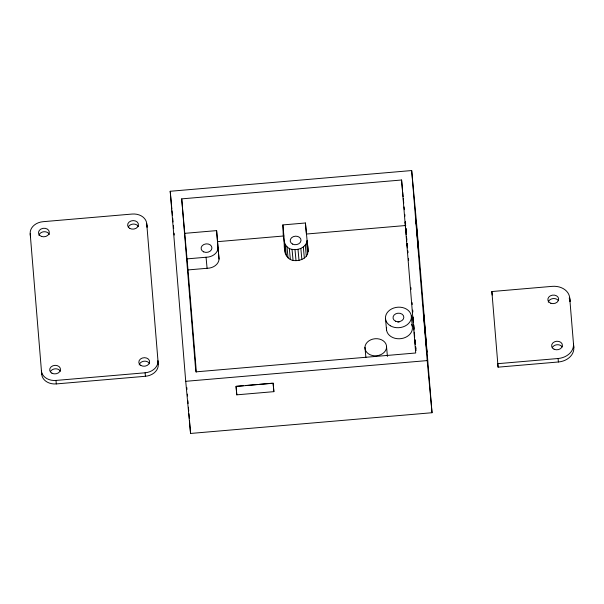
<?xml version="1.0" encoding="UTF-8"?>
<svg xmlns="http://www.w3.org/2000/svg" width="604" height="604" viewBox="0 0 604 604"><rect width="100%" height="100%" fill="white"/><g stroke="black" fill="none" stroke-linecap="round" stroke-linejoin="round"><path stroke-width="0.91" d="M308.161 251.589L305.413 222.989L282.868 224.922C283.623 234.02 281.253 249.973 294.994 249.595C300.369 249.648 306.492 246.326 307.134 240.543C307.421 246.334 310.305 254.042 304.348 258.029C301.902 259.735 298.988 260.588 296.013 260.641C285.088 261.109 283.767 249.784 284.325 241.419M170.215 191.272L411.679 170.547L416.518 222.687L432.026 412.728L190.562 433.453L185.722 381.313L170.215 191.272L171.853 208.961M401.577 180L415.703 352.993L195.824 371.868L181.706 198.867L401.577 180L402.528 190.215M184.9 233.333L216.602 230.615L219.048 259.086A11.559 9.12 -5.3 0 1 207.081 268.289L188.01 269.928L181.706 198.867M217.629 241.66L283.895 235.968L284.182 239.599M405.805 225.503L306.439 234.035L305.413 222.989M186.991 258.882L206.055 257.244A11.559 9.12 -5.3 0 0 218.021 248.04L216.602 230.615M569.708 297.931L573.8 347.587A16.512 13.031 -5.3 0 1 558.406 361.985L498.081 367.164L491.867 291.536L552.192 286.356A16.512 13.031 -5.3 0 1 569.708 297.931L570.033 301.411A16.512 13.031 -5.3 0 0 569.194 298.097M55.983 380.437L145.103 372.789A13.764 10.857 -5.3 0 0 157.931 360.792L158.256 364.272A13.764 10.857 -5.3 0 1 145.428 376.269L56.308 383.918A13.764 10.857 -5.3 0 1 41.714 374.269L41.389 370.796A13.764 10.857 -5.3 0 0 55.983 380.437L56.308 383.918M185.722 381.313L427.194 360.588L432.026 412.728M573.8 347.587L573.475 344.106A16.512 13.031 -5.3 0 1 558.081 358.512L497.756 363.683L498.081 367.164M243.518 385.677L236.104 386.311L236.798 394.835L273.869 391.656L273.167 383.132M245.367 385.518L257.417 384.484M259.267 384.325L272.245 383.208M405.48 224.613L405.216 221.932L405.571 226.87M558.081 358.512L558.406 361.985M491.867 291.536L492.192 295.009M402.702 192.072L403.132 196.715M403.306 198.573L403.736 203.216M404.076 206.93L404.34 209.716M404.771 214.36L404.937 216.217M405.458 221.789L405.631 223.646M413.03 317.017L413.43 321.343M415.265 344.559L414.88 340.082M415.507 347.157L415.831 350.622M411.332 315.869L412.358 326.915A13.001 10.26 -5.3 0 1 399.184 338.776A13.001 10.26 -5.3 0 1 386.62 327.391M385.526 319.025L386.545 330.071M386.575 347.209A10.834 8.547 -5.3 0 1 369.995 354.699A10.834 8.547 -5.3 0 1 370.728 339.848A10.834 8.547 -5.3 0 1 386.575 347.209L387.428 356.413M364.952 347.292L365.896 357.417M306.583 242.906L307.602 253.952M305.277 245.103L306.303 256.149M303.321 246.976L304.348 258.029M300.837 248.41L301.857 259.463M297.991 249.309L299.018 260.354M294.994 249.595L296.013 260.641M292.026 249.256L293.053 260.301M289.308 248.319L290.335 259.373M287.021 246.855L288.048 257.9M285.322 244.945L286.349 255.99M282.868 224.922L283.895 235.968M284.091 240.362L285.345 253.778M273.869 391.656L273.084 383.261L236.021 386.439L236.798 394.835M218.021 248.04L219.048 259.086M206.055 257.244L207.081 268.289M172.027 210.826L172.457 215.477M172.721 218.271L173.061 221.993M173.408 225.722L173.673 228.516M174.103 233.167L174.277 235.032M41.714 374.269L30.2 233.703A13.764 10.857 -5.3 0 1 43.027 221.698L132.148 214.05A13.764 10.857 -5.3 0 1 146.742 223.699L147.066 227.179A13.764 10.857 -5.3 0 0 146.364 224.416M145.103 372.789L145.428 376.269M30.2 233.703L30.525 237.176M407.39 247.882L407.005 243.691M405.865 228.803L406.16 232.208M406.786 241.185L406.386 236.609M406.643 237.772L406.802 239.599M406.228 234.729L405.714 228.599M416.443 226.847L418.451 249.633L416.013 221.011L416.224 224.129M411.679 170.547L427.194 360.588M406.031 228.327L406.182 230.207M407.262 243.374L407.413 245.254M407.874 250.894L408.025 252.774M408.485 258.414L408.644 260.294M410.863 287.557L411.022 289.444M412.094 302.604L412.245 304.484M412.706 310.124L412.864 312.004M413.325 317.644L413.476 319.531M415.703 346.794L415.854 348.674M407.224 244.726L407.375 246.538M413.748 324.809L414.05 328.47M414.352 332.14L414.646 335.801M414.948 339.471L415.25 343.132M415.544 346.802L415.846 350.463M413.015 317.175L413.461 322.672M413.687 325.42L414.057 330.003M414.284 332.751L414.661 337.334M188.01 269.928L196.345 372.026M186.817 387.579L186.968 389.452M187.353 394.133L187.504 396.005M187.889 400.686L188.116 403.495M188.425 407.239L188.727 410.984M188.961 413.793L189.339 418.474M189.49 420.346L190.562 433.453M146.742 223.699L158.256 364.272M411.543 324.34A13.001 10.26 -5.3 0 1 412.185 326.039M397.862 322.196A5.421 4.273 -5.3 0 1 399.259 322M552.207 347.844A5.421 4.273 -5.3 0 1 556.941 344.748A5.421 4.273 -5.3 0 1 562.173 346.9M548.273 302.159A5.421 4.273 -5.3 0 1 552.539 298.655A5.421 4.273 -5.3 0 1 558.081 300.294M38.928 235.349A5.421 4.273 -5.3 0 1 43.888 231.74A5.421 4.273 -5.3 0 1 49.354 234.45M50.381 371.724A5.421 4.273 -5.3 0 1 55.296 368.817A5.421 4.273 -5.3 0 1 60.37 371.188M139.207 364.937A5.421 4.273 -5.3 0 1 144.009 361.2A5.421 4.273 -5.3 0 1 149.603 363.759M128.358 226.885A5.421 4.273 -5.3 0 1 133.363 224.069A5.421 4.273 -5.3 0 1 138.354 226.545M424.544 323.88L423.585 313.499L426.862 352.291L424.544 323.88M395.711 321.245A5.421 4.273 -5.3 0 0 403.834 317.274A5.421 4.273 -5.3 0 0 395.733 313.831A5.421 4.273 -5.3 0 0 395.711 321.245M390.312 325.752A13.001 10.26 -5.3 0 0 411.256 318.557A13.001 10.26 -5.3 0 0 393.71 308.04A13.001 10.26 -5.3 0 0 390.312 325.752M203.722 251.891A5.421 4.273 -5.3 0 0 211.928 248.025A5.421 4.273 -5.3 0 0 203.91 244.469A5.421 4.273 -5.3 0 0 203.722 251.891M292.487 244.054A5.421 4.273 -5.3 0 0 300.996 240.656A5.421 4.273 -5.3 0 0 293.348 236.64A5.421 4.273 -5.3 0 0 292.487 244.054M554.064 349.21A5.421 4.273 -5.3 0 0 562.422 345.571A5.421 4.273 -5.3 0 0 554.585 341.781A5.421 4.273 -5.3 0 0 554.064 349.21M550.848 303.261A5.421 4.273 -5.3 0 0 558.655 298.882A5.421 4.273 -5.3 0 0 550.259 295.885A5.421 4.273 -5.3 0 0 550.848 303.261M51.914 373.189A5.421 4.273 -5.3 0 0 60.475 369.882A5.421 4.273 -5.3 0 0 52.91 365.775A5.421 4.273 -5.3 0 0 51.914 373.189M140.792 365.397A5.421 4.273 -5.3 0 0 149.558 362.476A5.421 4.273 -5.3 0 0 142.31 358.029A5.421 4.273 -5.3 0 0 140.792 365.397M129.732 228.38A5.421 4.273 -5.3 0 0 138.392 225.254A5.421 4.273 -5.3 0 0 130.97 220.988A5.421 4.273 -5.3 0 0 129.732 228.38M41.51 236.443A5.421 4.273 -5.3 0 0 49.309 232.057A5.421 4.273 -5.3 0 0 40.913 229.067A5.421 4.273 -5.3 0 0 41.51 236.443"/></g></svg>
